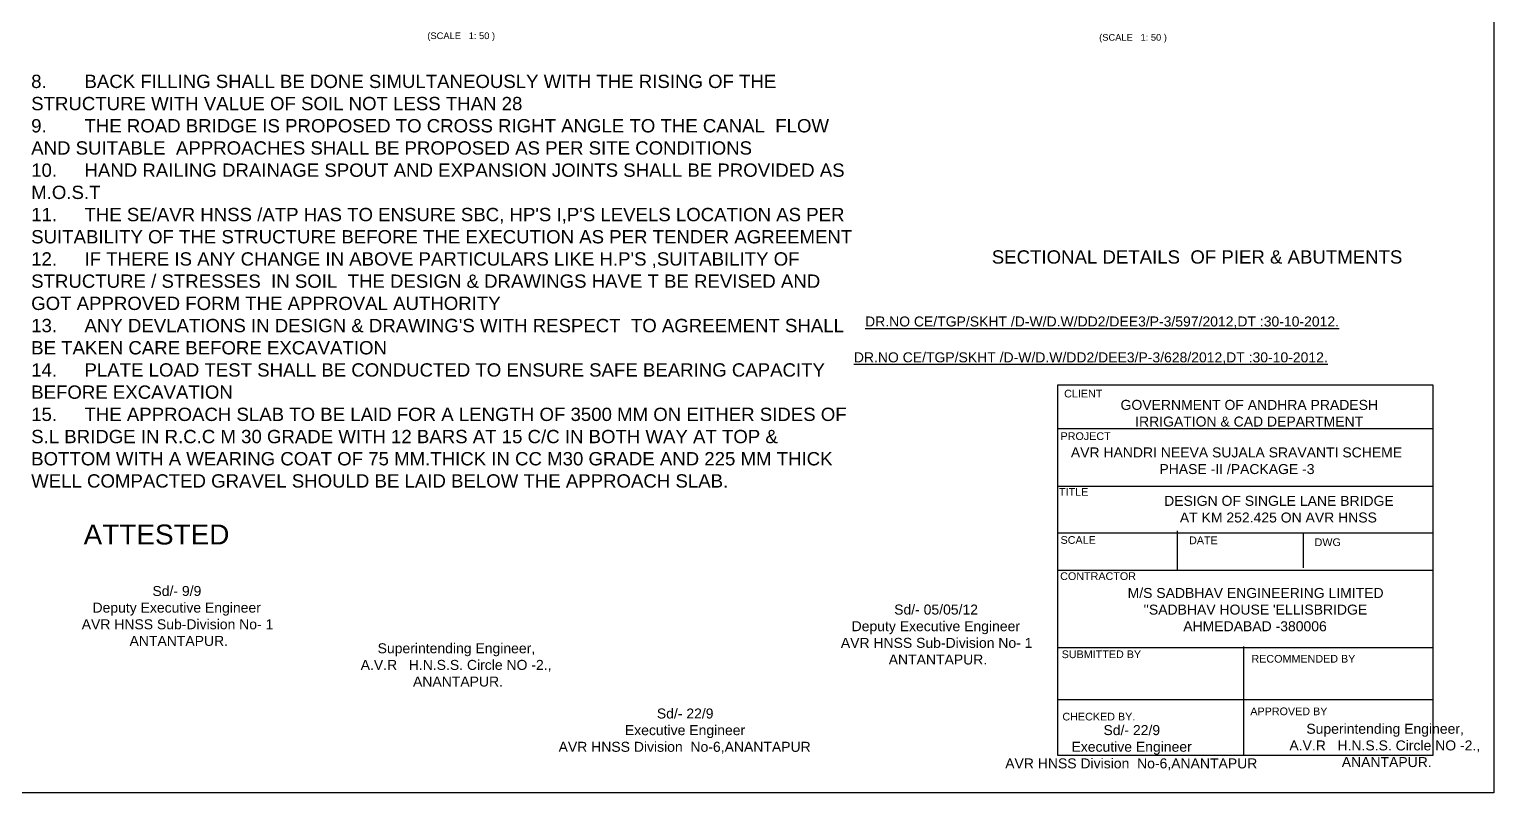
# Model space of a CAD drawing. Header units: inches. Extents: x 27368 to 28778, y 978 to 2016.
# Drawn here: x 27899 to 28778, y 978 to 1437 of the extents above; entities that cross this region are included whole.
import ezdxf

# ---------------------------------------------------------------- set-up
doc = ezdxf.new("R2010")
doc.units = ezdxf.units.IN
doc.header["$MEASUREMENT"] = 0
for name, color, linetype in [('DIMENSION', 7, 'Continuous'), ('DIMENSIONS', 255, 'Continuous'), ('TEXT', 1, 'Continuous')]:
    doc.layers.add(name, color=color, linetype=linetype)
doc.styles.get("Standard").update_dxf_attribs({"font": 'arial.ttf', "height": 4})

msp = doc.modelspace()

# ---------------------------------------------------------------- linework, layer by layer
at = {"color": 0}
msp.add_lwpolyline([(28777.97313, 978.26675), (27367.73378, 978.26675), (27367.73378, 2016.0885), (28777.97313, 2016.0885)], close=True, dxfattribs=at)
at = {"layer": 'TEXT', "color": 0}
msp.add_lwpolyline([(28741.40824, 1000.61893), (28516.21782, 1000.61893), (28516.21782, 1223.21841), (28741.40824, 1223.21841)], close=True, dxfattribs=at)
for points in [[(28516.21782, 1197.04501), (28741.40824, 1197.04501)], [(28516.21782, 1162.46024), (28741.40824, 1162.46024)], [(28516.21782, 1134.32786), (28741.40824, 1134.32786)], [(28588.1219, 1112.38035), (28588.1219, 1135.60892)], [(28663.78384, 1113.41273), (28663.78384, 1134.57654)], [(28516.21782, 1111.87358), (28741.40824, 1111.87358)], [(28516.21782, 1065.55323), (28741.40824, 1065.55323)], [(28627.91087, 1000.53428), (28627.91087, 1066.09047)], [(28516.21782, 1034.32371), (28741.40824, 1034.32371)]]:
    msp.add_lwpolyline(points, dxfattribs=at)

# ---------------------------------------------------------------- texts
at = {"color": 0, "insert": (27899.81441, 1409.62882), "char_height": 8, "width": 495.0387349, "attachment_point": 1}
msp.add_mtext("8.^IBACK FILLING SHALL BE DONE SIMULTANEOUSLY WITH THE RISING OF THE STRUCTURE WITH VALUE OF SOIL NOT LESS THAN 28\\P9.^ITHE ROAD BRIDGE IS PROPOSED TO CROSS RIGHT ANGLE TO THE CANAL  FLOW  AND SUITABLE  APPROACHES SHALL BE PROPOSED AS PER SITE CONDITIONS \\P10.^IHAND RAILING DRAINAGE SPOUT AND EXPANSION JOINTS SHALL BE PROVIDED AS M.O.S.T \\P11.^ITHE SE/AVR HNSS /ATP HAS TO ENSURE SBC, HP'S I,P'S LEVELS LOCATION AS PER SUITABILITY OF THE STRUCTURE BEFORE THE EXECUTION AS PER TENDER AGREEMENT \\P12.^IIF THERE IS ANY CHANGE IN ABOVE PARTICULARS LIKE H.P'S ,SUITABILITY OF STRUCTURE / STRESSES  IN SOIL  THE DESIGN & DRAWINGS HAVE T BE REVISED AND GOT APPROVED FORM THE APPROVAL AUTHORITY \\P13.^IANY DEVLATIONS IN DESIGN & DRAWING'S WITH RESPECT  TO AGREEMENT SHALL BE TAKEN CARE BEFORE EXCAVATION\\P14.^IPLATE LOAD TEST SHALL BE CONDUCTED TO ENSURE SAFE BEARING CAPACITY BEFORE EXCAVATION \\P15.^ITHE APPROACH SLAB TO BE LAID FOR A LENGTH OF 3500 MM ON EITHER SIDES OF S.L BRIDGE IN R.C.C M 30 GRADE WITH 12 BARS AT 15 C/C IN BOTH WAY AT TOP & BOTTOM WITH A WEARING COAT OF 75 MM.THICK IN CC M30 GRADE AND 225 MM THICK WELL COMPACTED GRAVEL SHOULD BE LAID BELOW THE APPROACH SLAB.", dxfattribs=at)
at = {"layer": 'DIMENSION', "color": 0, "char_height": 6, "width": 188.9045003, "attachment_point": 1}
for s, insert in [('\\pi80.148;Sd/- 9/9\\P\\pi44.164;Deputy Executive Engineer  \\P\\pi37.694;AVR HNSS Sub-Division No- 1\\P\\pi64.08; ANTANTAPUR.', (27892.46645, 1102.46678)), ('\\pi69.697;Sd/- 05/05/12 \\P\\pi44.164;Deputy Executive Engineer  \\P\\pi37.694;AVR HNSS Sub-Division No- 1\\P\\pi64.08; ANTANTAPUR.', (28348.28742, 1091.31163)), ('\\pi94.452;\\P\\pi47.713;Superintending Engineer,\\P\\pi37.538;A.V.R   H.N.S.S. Circle NO -2.,\\P\\pi66.64; ANANTAPUR.', (28060.12397, 1078.06011)), ('\\pi77.817;Sd/- 22/9\\P\\pi58.616;Executive Engineer  \\P\\pi18.818;AVR HNSS Division  No-6,ANANTAPUR ', (28197.67909, 1028.85992)), ('\\pi94.452;\\P\\pi47.713;Superintending Engineer,\\P\\pi37.538;A.V.R   H.N.S.S. Circle NO -2.,\\P\\pi66.64; ANANTAPUR.', (28617.7567, 1029.68887)), ('\\pi77.817;Sd/- 22/9\\P\\pi58.616;Executive Engineer  \\P\\pi18.818;AVR HNSS Division  No-6,ANANTAPUR ', (28465.84432, 1018.89323))]:
    msp.add_mtext(s, dxfattribs=dict(at, insert=insert))
at = {"layer": 'DIMENSIONS', "color": 0}
for s, height, p in [('%%UDR.NO CE/TGP/SKHT /D-W/D.W/DD2/DEE3/P-3/597/2012,DT :30-10-2012.', 6, (28400.51832, 1258.37187)), ('%%UDR.NO CE/TGP/SKHT /D-W/D.W/DD2/DEE3/P-3/628/2012,DT :30-10-2012.', 6, (28393.77399, 1236.82961)), ('ATTESTED   ', 12, (27931.29303, 1127.39998))]:
    msp.add_text(s, height=height, dxfattribs=at).set_placement(p)
at = {"layer": 'TEXT', "color": 0}
for s, height, p in [('(SCALE   1: 50 )', 4, (28137.68177, 1431.01706)), ('(SCALE   1: 50 )', 4, (28541.06656, 1430.04566)), ('SECTIONAL DETAILS  OF PIER & ABUTMENTS', 8, (28476.60456, 1296.13482)), ('CLIENT ', 4.620439, (28520.0552, 1215.74417)), ('PROJECT ', 4.620439, (28517.885, 1190.18001)), ('TITLE ', 4.620439, (28516.98172, 1156.67581)), ('SCALE ', 4.620439, (28517.885, 1127.80791)), ('DATE ', 4.620439, (28595.06045, 1127.58249)), ('DWG', 4.620439, (28670.43201, 1126.45485)), ('CONTRACTOR', 4.620439, (28517.6536, 1106.07751)), ('SUBMITTED BY ', 4.6204387, (28518.55509, 1059.12522)), ('RECOMMENDED BY', 4.6204387, (28632.51483, 1056.4191)), ('APPROVED BY ', 4.6204387, (28631.83759, 1024.84508)), ('CHECKED BY.', 4.6204387, (28519.00718, 1021.68756))]:
    msp.add_text(s, height=height, dxfattribs=at).set_placement(p)
at = {"layer": 'TEXT', "color": 0, "char_height": 6, "attachment_point": 1}
for s, insert, width in [('\\pi13.897;GOVERNMENT OF ANDHRA PRADESH  \\P\\pi22.662;IRRIGATION & CAD DEPARTMENT ', (28540.03098, 1214.2638), 181.2891824), ('\\pi7.8707;AVR HANDRI NEEVA SUJALA SRAVANTI SCHEME  \\P\\pi61.021;PHASE -II /PACKAGE -3', (28516.21782, 1185.7085), 214.1752725), ('\\pi22.259;DESIGN OF SINGLE LANE BRIDGE  \\P\\pi31.703;AT KM 252.425 ON AVR HNSS', (28557.82675, 1156.61519), 181.2891824), ("\\pi14.331;M/S SADBHAV ENGINEERING LIMITED  \\P\\pi23.906;''SADBHAV HOUSE 'ELLISBRIDGE  \\P\\pi47.744;AHMEDABAD -380006", (28543.83083, 1101.2809), 181.2891824)]:
    msp.add_mtext(s, dxfattribs=dict(at, insert=insert, width=width))

doc.saveas('drawing.dxf')
